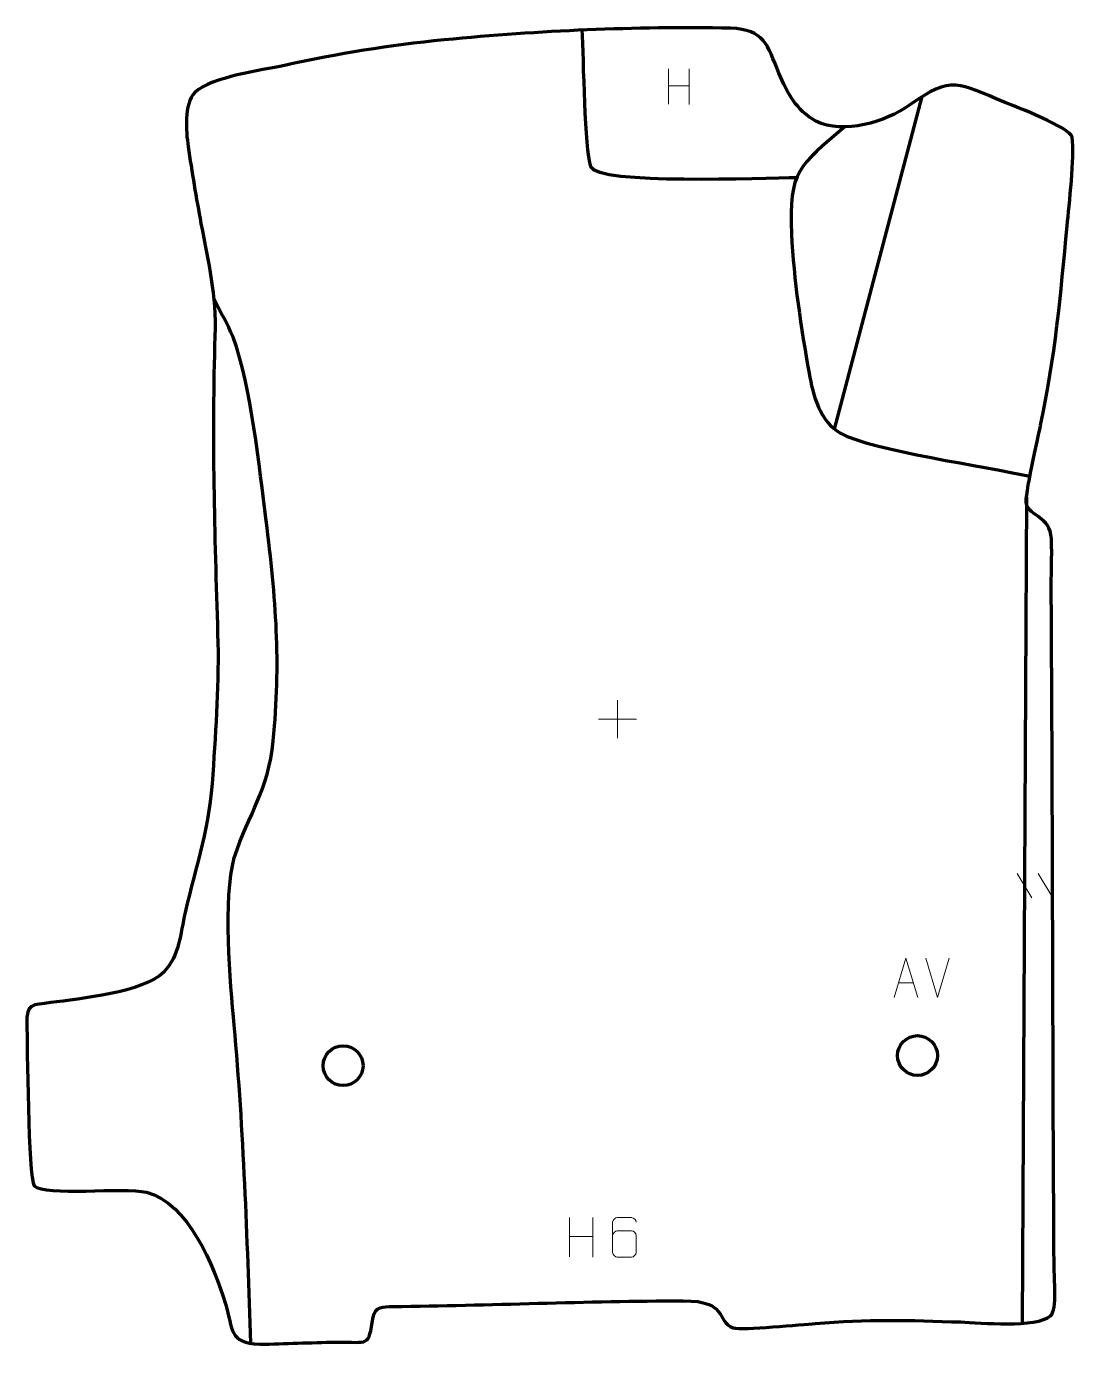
# Model space of a CAD drawing. Header units: millimetres. Extents: x -662 to 0, y -50 to 784.
import ezdxf

# ---------------------------------------------------------------- set-up
doc = ezdxf.new("R2010")
doc.units = ezdxf.units.MM
doc.header["$MEASUREMENT"] = 0
doc.layers.add('layer 2', color=7, linetype='Continuous')
doc.layers.add('layer 3', color=7, linetype='Continuous')

msp = doc.modelspace()

# ---------------------------------------------------------------- linework, layer by layer
at = {"layer": 'layer 2', "color": 142, "lineweight": 158}
for points, knots in [([(-311.3392, 782.319), (-310.3173, 763.6018), (-309.7824, 706.9154), (-305.8649, 696.0319), (-305.8649, 696.0319), (-301.6082, 684.2058), (-196.2918, 689.0665), (-175.6572, 688.9653)], [0, 0, 0, 0, 0.33333333, 0.33333333, 0.33333333, 0.33333333, 1, 1, 1, 1]), ([(-145.2857, 721.0056), (-174.4778, 695.9659), (-180.7035, 693.6943), (-178.9672, 653.3301), (-178.9672, 653.3301), (-177.6652, 624.8069), (-172.8216, 593.6245), (-167.8721, 565.4302), (-167.8721, 565.4302), (-165.4784, 551.7943), (-160.9182, 534.7328), (-148.0795, 527.6675), (-148.0795, 527.6675), (-128.3512, 516.8122), (-54.9808, 506.3714), (-28.4571, 500.4743)], [0, 0, 0, 0, 0.2, 0.2, 0.2, 0.2, 0.4, 0.4, 0.4, 0.4, 0.6, 0.6, 0.6, 0.6, 1, 1, 1, 1]), ([(-520.4316, -46.9031), (-522.5939, 20.7465), (-524.7244, 86.3929), (-530.8566, 153.9111), (-530.8566, 153.9111), (-533.2666, 180.4466), (-537.9638, 234.2861), (-530.8046, 259.5691), (-530.8046, 259.5691), (-521.5782, 288.1726), (-509.4423, 301.0936), (-506.2224, 333.4884), (-506.2224, 333.4884), (-501.3562, 382.4468), (-504.35, 423.6393), (-510.7056, 472.453), (-510.7056, 472.453), (-515.1846, 506.8532), (-519.7615, 556.0304), (-531.5975, 588.2702), (-531.5975, 588.2702), (-535.0463, 596.2889), (-539.3829, 604.0394), (-543.2892, 611.8574), (-543.2892, 611.8574), (-543.2892, 611.8574), (-543.8337, 612.9575), (-543.8337, 612.9575)], [0, 0, 0, 0, 0.125, 0.125, 0.125, 0.125, 0.25, 0.25, 0.25, 0.25, 0.375, 0.375, 0.375, 0.375, 0.5, 0.5, 0.5, 0.5, 0.625, 0.625, 0.625, 0.625, 0.75, 0.75, 0.75, 0.75, 1, 1, 1, 1])]:
    msp.add_open_spline(points, degree=3, knots=knots, dxfattribs=at)
for points in [[(-151.8397, 530.1943), (-151.8397, 530.1943), (-96.3826, 740.1921), (-96.3826, 740.1921)], [(-30.575, 487.328), (-30.575, 487.328), (-33.4238, -34.3121), (-33.4238, -34.3121)]]:
    msp.add_open_spline(points, degree=3, dxfattribs=at)
at = {"layer": 'layer 3', "color": 142, "lineweight": 200}
for centre in [(-99.4154, 134.7373), (-462.0713, 128.3466)]:
    msp.add_ellipse(centre, major_axis=(12.5796, 0), ratio=0.99999205, dxfattribs=at)
at = {"layer": 'layer 3', "color": 242, "lineweight": 158}
msp.add_open_spline([(-555.7014, 742.789), (-544.6705, 752.5838), (-514.3069, 756.5401), (-499.0932, 759.8191), (-499.0932, 759.8191), (-465.1682, 767.1308), (-432.9224, 772.5192), (-398.3595, 775.9273), (-398.3595, 775.9273), (-337.1635, 781.7704), (-278.8526, 784.407), (-217.4256, 783.2522), (-217.4256, 783.2522), (-196.0406, 782.4783), (-194.4215, 773.0659), (-186.8728, 754.9626), (-186.8728, 754.9626), (-181.5237, 742.2555), (-176.149, 731.6843), (-163.6051, 724.6087), (-163.6051, 724.6087), (-145.8265, 716.111), (-119.5398, 723.879), (-104.3473, 734.8773), (-104.3473, 734.8773), (-77.5916, 753.7597), (-73.6923, 748.4308), (-44.6033, 736.6067), (-44.6033, 736.6067), (-37.7463, 733.8388), (-2.662, 720.5349), (-1.7582, 714.481), (-1.7582, 714.481), (-0.2255, 702.0234), (-3.6118, 672.1152), (-4.9021, 658.4346), (-4.9021, 658.4346), (-8.9851, 615.0694), (-12.5429, 575.4284), (-21.6551, 532.5928), (-21.6551, 532.5928), (-23.2748, 525.0261), (-31.9443, 487.5163), (-30.6334, 482.9494), (-30.6334, 482.9494), (-28.2461, 474.6326), (-15.57, 475.3256), (-14.8917, 461.0231), (-14.8917, 461.0231), (-14.3505, 449.61), (-15.0424, 437.5606), (-14.9875, 425.9921), (-14.9875, 425.9921), (-13.9887, 284.4261), (-14.0872, 142.8548), (-13.1924, 1.2856), (-13.1924, 1.2856), (-13.1519, -5.1218), (-11.024, -25.7229), (-15.4296, -29.5759), (-15.4296, -29.5759), (-24.2921, -37.3265), (-59.8753, -33.9465), (-72.0456, -33.4664), (-72.0456, -33.4664), (-104.1527, -32.3573), (-131.5867, -31.5576), (-163.8091, -34.3956), (-163.8091, -34.3956), (-171.998, -35.1168), (-210.1023, -38.6867), (-215.7681, -37.1553), (-215.7681, -37.1553), (-227.0523, -32.8343), (-218.614, -20.0231), (-247.3419, -20.0907), (-247.3419, -20.0907), (-308.1963, -20.2344), (-369.6951, -22.9044), (-430.6963, -23.7332), (-430.6963, -23.7332), (-436.7585, -23.8156), (-441.9895, -23.7385), (-443.1156, -30.4369), (-443.1156, -30.4369), (-446.2604, -49.6134), (-445.4011, -45.9769), (-466.4519, -46.1588), (-466.4519, -46.1588), (-482.5577, -46.362), (-498.6783, -47.2816), (-514.7106, -47.4819), (-514.7106, -47.4819), (-534.7695, -46.4407), (-531.2592, -38.6031), (-536.3329, -21.9371), (-536.3329, -21.9371), (-543.4851, 1.307), (-560.089, 42.1185), (-586.2522, 48.4746), (-586.2522, 48.4746), (-600.5014, 51.9363), (-650.7, 45.6523), (-657.1479, 52.5733), (-657.1479, 52.5733), (-660.9176, 57.9721), (-661.5496, 143.5428), (-661.7862, 154.9575), (-661.7862, 154.9575), (-662.0468, 167.5245), (-658.4408, 166.6827), (-646.6121, 168.1845), (-646.6121, 168.1845), (-628.4491, 170.5129), (-588.1256, 174.6198), (-575.3315, 187.4199), (-575.3315, 187.4199), (-565.2914, 198.0531), (-564.9008, 211.4167), (-561.8276, 224.9978), (-561.8276, 224.9978), (-554.7326, 255.3735), (-546.101, 280.3078), (-544.3172, 312.0691), (-544.3172, 312.0691), (-542.4732, 342.7693), (-540.3135, 370.0309), (-541.2936, 401.0106), (-541.2936, 401.0106), (-543.306, 464.1291), (-545.0979, 525.6124), (-543.0077, 588.8206), (-543.0077, 588.8206), (-542.232, 615.4397), (-547.0013, 634.3078), (-551.8364, 660.0765), (-551.8364, 660.0765), (-554.8163, 675.9586), (-557.6157, 692.6515), (-559.9336, 708.6263), (-559.9336, 708.6263), (-561.3478, 718.3734), (-562.6551, 735.0195), (-555.7014, 742.789)], degree=3, knots=[0, 0, 0, 0, 0.02702703, 0.02702703, 0.02702703, 0.02702703, 0.05405405, 0.05405405, 0.05405405, 0.05405405, 0.08108108, 0.08108108, 0.08108108, 0.08108108, 0.10810811, 0.10810811, 0.10810811, 0.10810811, 0.13513514, 0.13513514, 0.13513514, 0.13513514, 0.16216216, 0.16216216, 0.16216216, 0.16216216, 0.18918919, 0.18918919, 0.18918919, 0.18918919, 0.21621622, 0.21621622, 0.21621622, 0.21621622, 0.24324324, 0.24324324, 0.24324324, 0.24324324, 0.27027027, 0.27027027, 0.27027027, 0.27027027, 0.2972973, 0.2972973, 0.2972973, 0.2972973, 0.32432432, 0.32432432, 0.32432432, 0.32432432, 0.35135135, 0.35135135, 0.35135135, 0.35135135, 0.37837838, 0.37837838, 0.37837838, 0.37837838, 0.40540541, 0.40540541, 0.40540541, 0.40540541, 0.43243243, 0.43243243, 0.43243243, 0.43243243, 0.45945946, 0.45945946, 0.45945946, 0.45945946, 0.48648649, 0.48648649, 0.48648649, 0.48648649, 0.51351351, 0.51351351, 0.51351351, 0.51351351, 0.54054054, 0.54054054, 0.54054054, 0.54054054, 0.56756757, 0.56756757, 0.56756757, 0.56756757, 0.59459459, 0.59459459, 0.59459459, 0.59459459, 0.62162162, 0.62162162, 0.62162162, 0.62162162, 0.64864865, 0.64864865, 0.64864865, 0.64864865, 0.67567568, 0.67567568, 0.67567568, 0.67567568, 0.7027027, 0.7027027, 0.7027027, 0.7027027, 0.72972973, 0.72972973, 0.72972973, 0.72972973, 0.75675676, 0.75675676, 0.75675676, 0.75675676, 0.78378378, 0.78378378, 0.78378378, 0.78378378, 0.81081081, 0.81081081, 0.81081081, 0.81081081, 0.83783784, 0.83783784, 0.83783784, 0.83783784, 0.86486486, 0.86486486, 0.86486486, 0.86486486, 0.89189189, 0.89189189, 0.89189189, 0.89189189, 0.91891892, 0.91891892, 0.91891892, 0.91891892, 0.94594595, 0.94594595, 0.94594595, 0.94594595, 1, 1, 1, 1], dxfattribs=at)
at = {"layer": 'layer 3', "color": 250, "lineweight": 9}
for points in [[(-256.6139, 757.5399), (-256.6139, 757.5399), (-256.6139, 735.3472), (-256.6139, 735.3472)], [(-243.4982, 757.5399), (-243.4982, 757.5399), (-243.4982, 735.1896), (-243.4982, 735.1896)], [(-256.5964, 746.8975), (-256.5964, 746.8975), (-243.4982, 746.8975), (-243.4982, 746.8975)], [(-288.8878, 359.0728), (-288.8878, 359.0728), (-288.8878, 335.0949), (-288.8878, 335.0949)], [(-300.8767, 347.0838), (-300.8767, 347.0838), (-276.8988, 347.0838), (-276.8988, 347.0838)], [(-36.5633, 249.6932), (-36.5633, 249.6932), (-27.2665, 234.2458), (-27.2665, 234.2458)], [(-23.232, 249.6932), (-23.232, 249.6932), (-13.9353, 234.2458), (-13.9353, 234.2458)], [(-86.7797, 171.3159), (-86.7797, 171.3159), (-94.1015, 196.2695), (-94.1015, 196.2695)], [(-79.4578, 196.2695), (-79.4578, 196.2695), (-86.7796, 171.3159), (-86.7796, 171.3159)], [(-111.4166, 180.5726), (-111.4166, 180.5726), (-101.9209, 180.5726), (-101.9209, 180.5726)], [(-319.126, 32.4072), (-319.126, 32.4072), (-319.126, 7.6297), (-319.126, 7.6297)], [(-304.4827, 32.4072), (-304.4827, 32.4072), (-304.4827, 7.4537), (-304.4827, 7.4537)], [(-319.126, 20.5249), (-319.126, 20.5249), (-304.4827, 20.5253), (-304.4827, 20.5253)]]:
    msp.add_open_spline(points, degree=3, dxfattribs=at)
for points, knots in [([(-114.1392, 171.3232), (-114.1392, 171.3232), (-106.7682, 196.2767), (-106.7682, 196.2767), (-106.7682, 196.2767), (-106.7682, 196.2767), (-99.1983, 171.3232), (-99.1983, 171.3232)], [0, 0, 0, 0, 0.33333333, 0.33333333, 0.33333333, 0.33333333, 1, 1, 1, 1]), ([(-277.0528, 29.4711), (-277.0769, 30.8106), (-278.4331, 32.4638), (-280.005, 32.4295), (-280.005, 32.4295), (-282.9898, 32.4292), (-285.975, 32.4292), (-288.9604, 32.4295), (-288.9604, 32.4295), (-290.1795, 32.4444), (-291.9077, 31.0068), (-291.9127, 29.4711), (-291.9127, 29.4711), (-291.9124, 23.1106), (-291.9124, 16.7498), (-291.9127, 10.3891), (-291.9127, 10.3891), (-291.908, 9.2262), (-290.1795, 7.4551), (-288.9604, 7.4307), (-288.9604, 7.4307), (-285.975, 7.431), (-282.9898, 7.431), (-280.005, 7.4307), (-280.005, 7.4307), (-278.7269, 7.4745), (-277.0572, 9.089), (-277.0528, 10.3891), (-277.0528, 10.3891), (-277.0528, 13.9724), (-277.0528, 17.5555), (-277.0528, 21.1382), (-277.0528, 21.1382), (-277.0913, 22.6164), (-278.674, 24.0493), (-280.005, 24.0473), (-280.005, 24.0473), (-282.9898, 24.0476), (-285.975, 24.0476), (-288.9604, 24.0473), (-288.9604, 24.0473), (-290.2899, 24.0523), (-291.9329, 22.545), (-291.8912, 21.1165)], [0, 0, 0, 0, 0.08333333, 0.08333333, 0.08333333, 0.08333333, 0.16666667, 0.16666667, 0.16666667, 0.16666667, 0.25, 0.25, 0.25, 0.25, 0.33333333, 0.33333333, 0.33333333, 0.33333333, 0.41666667, 0.41666667, 0.41666667, 0.41666667, 0.5, 0.5, 0.5, 0.5, 0.58333333, 0.58333333, 0.58333333, 0.58333333, 0.66666667, 0.66666667, 0.66666667, 0.66666667, 0.75, 0.75, 0.75, 0.75, 0.83333333, 0.83333333, 0.83333333, 0.83333333, 1, 1, 1, 1])]:
    msp.add_open_spline(points, degree=3, knots=knots, dxfattribs=at)

doc.saveas('drawing.dxf')
